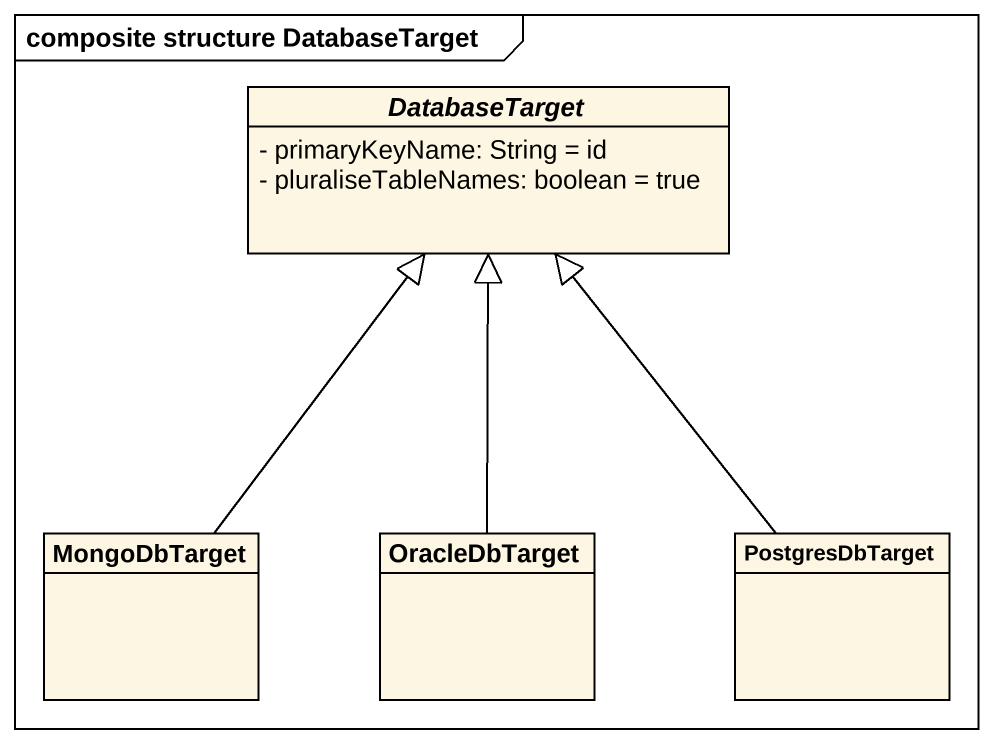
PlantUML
@startuml
mainframe composite structure DatabaseTarget
hide circle
hide empty members
skinparam classAttributeIconSize 0
abstract class DatabaseTarget {
  - primaryKeyName: String = id
  - pluraliseTableNames: boolean = true
}
class MongoDbTarget
class OracleDbTarget
class PostgresDbTarget
MongoDbTarget -up-|> DatabaseTarget
OracleDbTarget -up-|> DatabaseTarget
PostgresDbTarget -up-|> DatabaseTarget
@enduml
